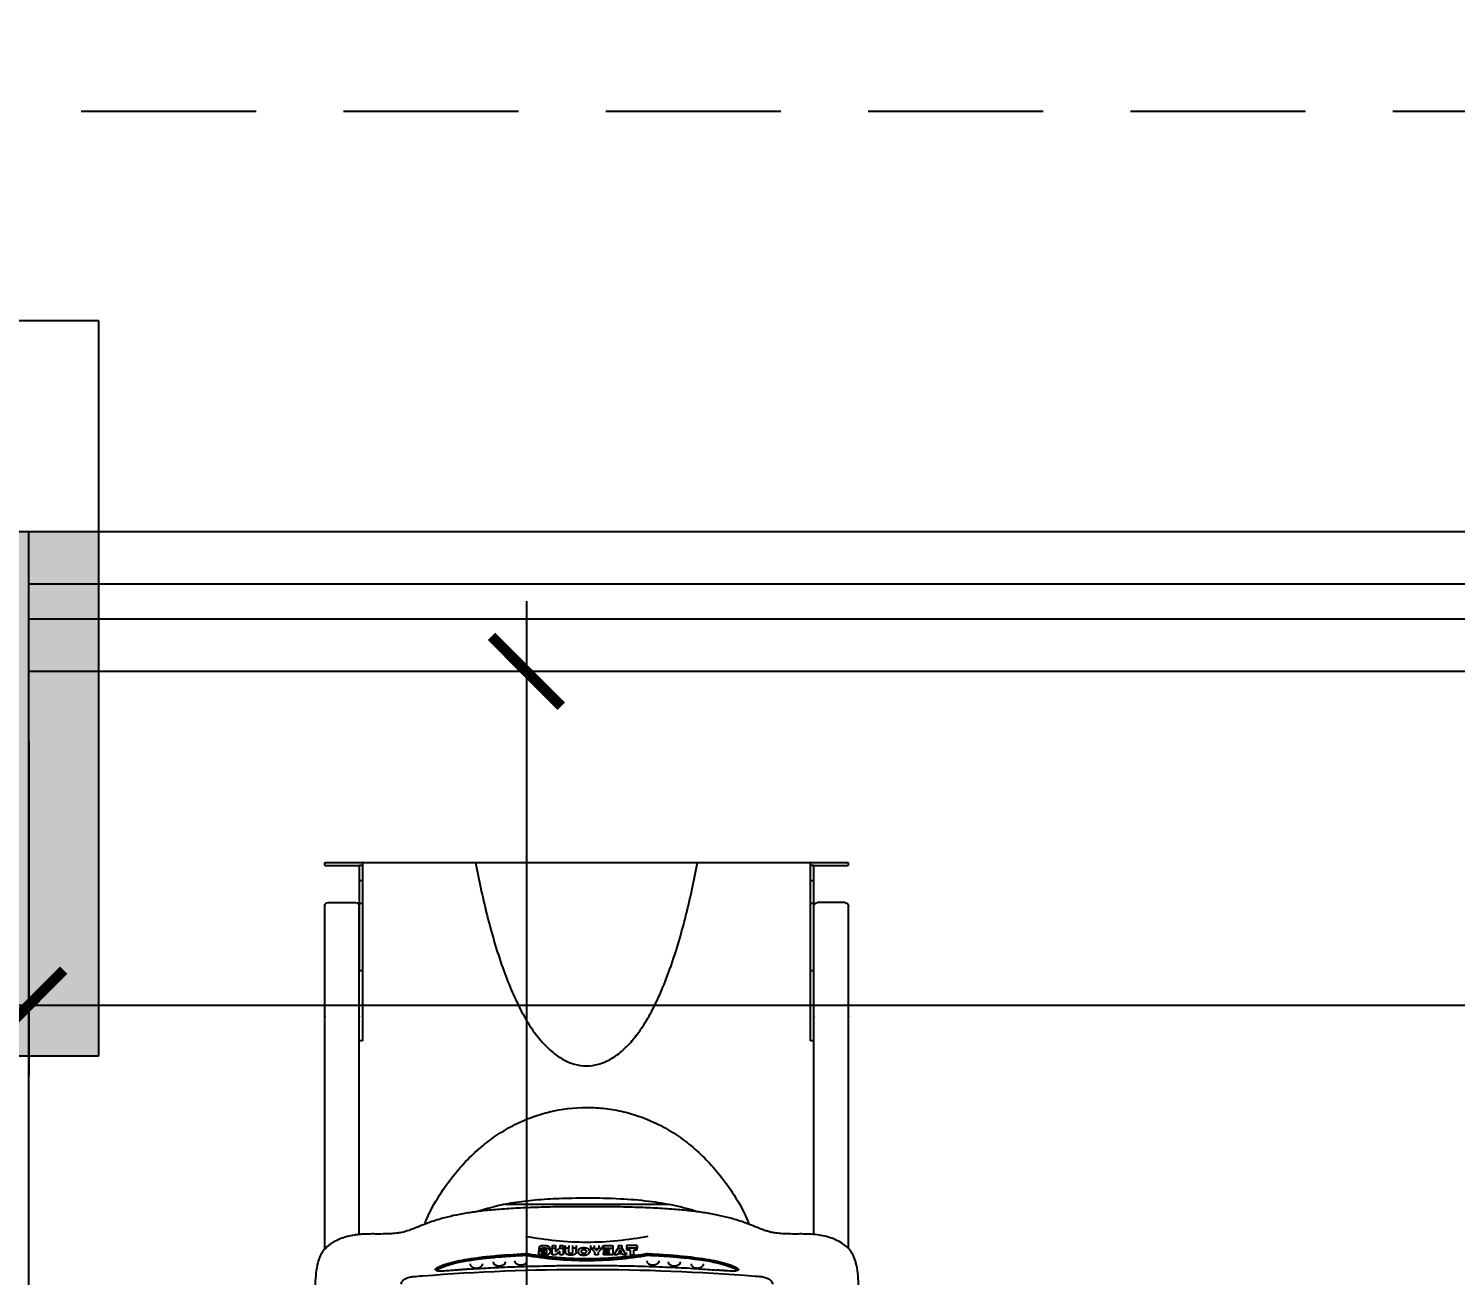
# Model space of a CAD drawing. Extents: x -32840 to 422982, y 280745 to 888746.
# Drawn here: x 78778 to 80817, y 817425 to 819206 of the extents above; entities that cross this region are included whole.
import ezdxf

# ---------------------------------------------------------------- set-up
doc = ezdxf.new("R2010")
doc.units = 0
doc.header["$LTSCALE"] = 1000
doc.header["$PDMODE"] = 3
doc.linetypes.add('CONTINOUS', pattern=[0])
doc.linetypes.add('HIDDEN', pattern=[0.375, 0.25, -0.125])
doc.layers.get('Defpoints').update_dxf_attribs({"linetype": 'HIDDEN'})
for name, color, linetype in [('A-Chejja', 5, 'HIDDEN'), ('a-dim', 3, 'Continuous'), ('A-WALL', 7, 'CONTINOUS'), ('a-win', 1, 'Continuous'), ('S-RCWALL', 10, 'Continuous'), ('S-RCWALL HATCH', 165, 'Continuous')]:
    doc.layers.add(name, color=color, linetype=linetype)
doc.layers.add('A-FUR', color=33, linetype='Continuous', plot=False, transparency=0.5)
doc.styles.add('ROMANS', font='romans.shx', dxfattribs={"width": 0.8})
doc.dimstyles.new('dim-1', dxfattribs={"dimscale": 100, "dimtxt": 2.25, "dimasz": 1, "dimexe": 1, "dimexo": 1, "dimgap": 0.5, "dimtad": 1, "dimdec": 0, "dimzin": 3, "dimdsep": 46, "dimtxsty": 'ROMANS', "dimblk": 'ARCHTICK', "dimcen": 0.0625, "dimdle": 1, "dimclrd": 256, "dimclre": 256, "dimclrt": 6, "dimadec": 0, "dimazin": 0, "dimtfac": 1, "dimtdec": 0, "dimtix": 1, "dimtmove": 1, "dimatfit": 3, "dimfxl": 1, "dimfrac": 2, "dimtolj": 1, "dimtzin": 3, "dimarcsym": 0})

# ---------------------------------------------------------------- blocks, each defined once
blk = doc.blocks.new('_ArchTick')
at = {"color": 0, "linetype": 'ByBlock', "const_width": 0.15}
blk.add_lwpolyline([(-0.5, -0.5), (0.5, 0.5)], dxfattribs=at)
blk = doc.blocks.new('*D1335')
at = {"layer": 'a-dim', "lineweight": -2, "transparency": 16777216}
for p, q in [((78777.9, 818187.9, 0), (78777.9, 817710.8, 0)), ((87577.9, 818187.9, 0), (87577.9, 817710.8, 0)), ((78677.9, 817810.8, 0), (87677.9, 817810.8, 0))]:
    blk.add_line(p, q, dxfattribs=at)
at = {"layer": 'Defpoints', "color": 0, "transparency": 16777216}
for p in [(78777.9, 818287.9, 0), (87577.9, 818287.9, 0), (87577.9, 817810.8, 0)]:
    blk.add_point(p, dxfattribs=at)
at = {"layer": 'a-dim', "lineweight": -2, "transparency": 16777216, "xscale": 100, "yscale": 100, "zscale": 100, "rotation": 180}
blk.add_blockref('_ArchTick', (78777.9, 817810.8, 0), dxfattribs=at)
at = {"layer": 'a-dim', "lineweight": -2, "transparency": 16777216, "xscale": 100, "yscale": 100, "zscale": 100}
blk.add_blockref('_ArchTick', (87577.9, 817810.8, 0), dxfattribs=at)
at = {"layer": 'a-dim', "color": 6, "transparency": 16777216, "insert": (83177.9, 817973.3, 0), "char_height": 225, "attachment_point": 5, "style": 'ROMANS'}
blk.add_mtext('\\A1;8800', dxfattribs=at)
blk = doc.blocks.new('*D1336')
at = {"layer": 'a-dim', "lineweight": -2, "transparency": 16777216}
for p, q in [((79489.3, 818387.9, 0), (79489.3, 812087.9, 0)), ((78877.9, 818287.9, 0), (79589.3, 818287.9, 0)), ((78877.9, 812187.9, 0), (79589.3, 812187.9, 0))]:
    blk.add_line(p, q, dxfattribs=at)
at = {"layer": 'Defpoints', "color": 0, "transparency": 16777216}
for p in [(78777.9, 818287.9, 0), (78777.9, 812187.9, 0), (79489.3, 812187.9, 0)]:
    blk.add_point(p, dxfattribs=at)
at = {"layer": 'a-dim', "lineweight": -2, "transparency": 16777216, "xscale": 100, "yscale": 100, "zscale": 100}
for p, rotation in [((79489.3, 818287.9, 0), 90), ((79489.3, 812187.9, 0), 270)]:
    blk.add_blockref('_ArchTick', p, dxfattribs=dict(at, rotation=rotation))
at = {"layer": 'a-dim', "color": 6, "transparency": 16777216, "insert": (79326.8, 815237.9, 0), "char_height": 225, "attachment_point": 5, "rotation": 90, "style": 'ROMANS'}
blk.add_mtext('\\A1;6100', dxfattribs=at)
blk = doc.blocks.new('REC-GYM-01')
for p, q in [((470.292, -920.657), (470.203, -920.652)), ((486.549, -920.653), (486.444, -920.658)), ((486.984, -920.669), (486.977, -920.666)), ((486.983, -920.673), (486.984, -920.669)), ((463.39, -921.902), (463.39, -941.526)), ((474.866, -921.554), (474.866, -921.639)), ((474.873, -921.639), (474.877, -921.639)), ((475.638, -921.627), (475.638, -921.795)), ((475.638, -921.937), (475.638, -921.795)), ((475.638, -921.795), (475.946, -921.795)), ((475.839, -921.839), (475.647, -921.86)), ((475.647, -922.002), (475.647, -921.86)), ((475.813, -921.713), (475.813, -921.676)), ((475.946, -921.713), (475.813, -921.713)), ((475.946, -921.795), (475.946, -921.713)), ((475.946, -921.937), (475.946, -921.795)), ((476.294, -921.767), (476.294, -921.909)), ((476.402, -921.57), (476.402, -921.965)), ((476.59, -921.57), (476.402, -921.57)), ((476.402, -922.107), (476.402, -921.965)), ((476.402, -921.965), (476.59, -921.965)), ((476.831, -921.787), (476.59, -921.57)), ((476.59, -921.746), (476.832, -921.965)), ((476.59, -921.965), (476.59, -921.746)), ((476.59, -922.107), (476.59, -921.965)), ((476.831, -921.57), (476.831, -921.787)), ((477.018, -921.57), (476.831, -921.57)), ((476.832, -922.107), (476.832, -921.965)), ((476.832, -921.965), (477.018, -921.965)), ((477.018, -921.965), (477.018, -921.57)), ((477.018, -922.107), (477.018, -921.965)), ((477.151, -921.965), (477.151, -921.729)), ((477.151, -922.107), (477.151, -921.965)), ((477.35, -921.965), (477.151, -921.965)), ((477.35, -921.724), (477.35, -921.965)), ((477.35, -922.107), (477.35, -921.965)), ((477.57, -921.965), (477.57, -921.724)), ((477.57, -922.107), (477.57, -921.965)), ((477.769, -921.965), (477.57, -921.965)), ((477.769, -921.729), (477.769, -921.965)), ((477.769, -922.107), (477.769, -921.965)), ((477.876, -921.912), (477.876, -921.77)), ((478.544, -921.909), (478.544, -921.767)), ((478.833, -921.735), (478.583, -921.965)), ((478.583, -922.107), (478.583, -921.965)), ((478.583, -921.965), (478.803, -921.965)), ((478.803, -921.965), (478.933, -921.831)), ((478.803, -922.107), (478.803, -921.965)), ((478.833, -921.57), (478.833, -921.735)), ((479.033, -921.57), (478.833, -921.57)), ((478.933, -921.974), (478.933, -921.831)), ((478.933, -921.831), (479.063, -921.965)), ((479.033, -921.735), (479.033, -921.57)), ((479.284, -921.965), (479.033, -921.735)), ((479.063, -922.107), (479.063, -921.965)), ((479.063, -921.965), (479.284, -921.965)), ((479.284, -922.107), (479.284, -921.965)), ((479.326, -921.57), (479.326, -921.659)), ((479.869, -921.57), (479.326, -921.57)), ((479.326, -921.801), (479.326, -921.659)), ((479.326, -921.659), (479.669, -921.659)), ((479.335, -921.88), (479.335, -921.965)), ((479.669, -921.88), (479.335, -921.88)), ((479.335, -922.107), (479.335, -921.965)), ((479.335, -921.965), (479.869, -921.965)), ((479.36, -921.737), (479.36, -921.818)), ((479.669, -921.737), (479.36, -921.737)), ((479.36, -921.818), (479.669, -921.818)), ((479.669, -921.659), (479.669, -921.737)), ((479.669, -921.818), (479.669, -921.88)), ((479.869, -921.965), (479.869, -921.57)), ((479.869, -922.107), (479.869, -921.965)), ((479.932, -921.712), (479.932, -921.57)), ((479.932, -921.57), (480.174, -921.965)), ((480.14, -921.57), (479.932, -921.57)), ((480.172, -921.635), (480.14, -921.57)), ((480.398, -921.635), (480.172, -921.635)), ((480.174, -922.107), (480.174, -921.965)), ((480.174, -921.965), (480.391, -921.965)), ((480.214, -921.72), (480.285, -921.862)), ((480.355, -921.72), (480.214, -921.72)), ((480.285, -921.862), (480.355, -921.72)), ((480.391, -921.965), (480.633, -921.57)), ((480.391, -922.107), (480.391, -921.965)), ((480.43, -921.57), (480.398, -921.635)), ((480.633, -921.57), (480.43, -921.57)), ((480.633, -921.712), (480.633, -921.57)), ((480.658, -921.867), (480.861, -921.867)), ((480.658, -921.965), (480.658, -921.867)), ((480.658, -922.107), (480.658, -921.965)), ((481.264, -921.965), (480.658, -921.965)), ((480.861, -921.57), (481.061, -921.57)), ((480.861, -921.867), (480.861, -921.57)), ((481.061, -921.57), (481.061, -921.867)), ((481.061, -921.867), (481.264, -921.867)), ((481.264, -921.867), (481.264, -921.965)), ((481.264, -922.107), (481.264, -921.965)), ((481.885, -921.639), (481.89, -921.639)), ((481.897, -921.639), (481.897, -921.554)), ((493.335, -921.943), (493.335, -941.526)), ((465.359, -922.741), (465.359, -941.526)), ((476.402, -922.107), (476.59, -922.107)), ((476.832, -922.107), (477.018, -922.107)), ((479.335, -922.107), (479.869, -922.107)), ((480.174, -922.107), (480.391, -922.107)), ((481.264, -922.107), (480.658, -922.107)), ((491.367, -922.745), (491.367, -941.526)), ((469.158, -923.456), (469.162, -923.467)), ((469.162, -923.466), (469.162, -923.466)), ((487.599, -923.467), (487.603, -923.457)), ((487.599, -923.467), (487.599, -923.466)), ((472.083, -924.053), (472.038, -924.038)), ((483.061, -924.456), (473.668, -924.456)), ((478.381, -924.815), (478.365, -924.815)), ((470.774, -926.128), (470.776, -926.131)), ((485.986, -926.131), (485.987, -926.128)), ((478.365, -930.005), (478.381, -930.005)), ((465.561, -933.811), (465.359, -933.815)), ((465.561, -944.008), (465.561, -933.811)), ((491.367, -933.815), (491.168, -933.811)), ((491.168, -933.811), (491.168, -944.008)), ((465.359, -937.836), (465.561, -937.836)), ((465.372, -943.83), (465.372, -937.836)), ((473.573, -937.979), (473.575, -937.975)), ((483.154, -937.975), (483.156, -937.979)), ((491.168, -937.836), (491.367, -937.836)), ((491.357, -937.836), (491.357, -943.83)), ((463.587, -941.723), (465.162, -941.723)), ((465.372, -941.688), (465.561, -941.688)), ((491.168, -941.687), (491.357, -941.687)), ((493.138, -941.723), (491.564, -941.723)), ((465.561, -942.964), (465.372, -942.964)), ((491.357, -942.963), (491.168, -942.963)), ((463.404, -943.83), (465.372, -943.83)), ((463.404, -943.83), (463.404, -944.008)), ((463.404, -944.008), (465.561, -944.008)), ((465.561, -943.83), (465.372, -943.83)), ((465.585, -944.008), (465.561, -944.008)), ((465.561, -944.008), (465.585, -944.008)), ((465.561, -944.008), (472.021, -944.008)), ((465.562, -944.008), (465.652, -944.008)), ((472.021, -944.008), (473.587, -944.008)), ((473.587, -944.008), (480.541, -944.008)), ((480.541, -944.008), (484.708, -944.008)), ((484.708, -944.008), (491.168, -944.008)), ((491.077, -944.008), (491.167, -944.008)), ((491.168, -944.008), (491.144, -944.008)), ((491.144, -944.008), (491.168, -944.008)), ((491.357, -943.83), (491.168, -943.83)), ((491.168, -944.008), (493.325, -944.008)), ((491.357, -943.83), (493.325, -943.83)), ((493.325, -944.008), (493.325, -943.83))]:
    blk.add_line(p, q)
for centre, radius, start, end in [((469.893, -920.603), 0.133, 216.70358, 225.21105), ((470.008, -920.486), 0.298, 225.34302, 230.49245), ((469.877, -920.936), 0.284, 92.75234, 102.67428), ((470.167, -920.294), 0.547, 230.45467, 235.1017), ((470.363, -920.012), 0.891, 235.11613, 241.45884), ((469.973, -921.903), 1.256, 91.54443, 95.03849), ((470.588, -919.6), 1.359, 241.42951, 245.78703), ((470.002, -923.193), 2.547, 88.83837, 91.41453), ((471.05, -918.565), 2.493, 245.86504, 249.57918), ((469.931, -926.441), 5.795, 87.30929, 88.78513), ((471.794, -916.548), 4.643, 249.65972, 251.91146), ((469.87, -928.925), 8.279, 85.69042, 87.07957), ((472.415, -914.634), 6.655, 251.94256, 253.86348), ((467.941, -957.083), 36.503, 85.30835, 85.9926), ((472.397, -914.727), 6.561, 253.792, 256.16518), ((472.763, -913.243), 8.089, 256.16083, 258.58106), ((473.554, -909.27), 12.14, 258.63305, 260.73306), ((474.187, -888.694), 32.167, 265.52317, 266.34002), ((475.63, -867.976), 52.935, 266.21259, 267.50716), ((477.45, -827.528), 93.423, 267.47113, 267.92954), ((479.704, -764.13), 156.861, 267.94335, 268.21649), ((479.186, -779.482), 141.501, 268.2328, 268.92732), ((478.145, -832.38), 88.592, 268.95958, 269.57776), ((477.945, -861.066), 59.906, 269.56733, 270.43028), ((478.842, -867.73), 53.242, 269.51887, 270.46754), ((478.482, -823.609), 97.365, 270.46754, 271.02506), ((477.782, -787.523), 133.458, 271.0481, 271.78544), ((476.889, -758.995), 161.999, 271.78689, 272.06665), ((479.346, -828.377), 92.574, 272.09528, 272.53252), ((480.923, -864.253), 56.663, 272.54217, 273.90931), ((480.722, -861.961), 58.963, 273.95309, 274.94458), ((483.611, -911.409), 9.964, 279.77182, 282.28469), ((484.239, -914.254), 7.051, 282.21458, 284.99402), ((484.065, -913.667), 7.662, 285.11445, 287.13019), ((487.076, -931.958), 11.317, 93.20045, 94.21702), ((484.711, -915.777), 5.455, 287.17396, 289.44197), ((485.517, -918.067), 3.028, 289.48079, 292.61103), ((486.785, -925.117), 4.47, 91.08535, 93.02787), ((485.854, -918.921), 2.111, 293.07698, 296.6087), ((486.76, -923.328), 2.681, 88.76671, 91.28132), ((486.455, -920.106), 0.782, 296.15731, 308.04283), ((486.79, -921.915), 1.268, 85.1769, 88.71549), ((486.847, -921.223), 0.573, 79.7729, 85.1151), ((486.705, -920.428), 0.374, 308.24286, 312.98246), ((486.914, -920.852), 0.197, 71.12841, 79.61227), ((486.834, -920.57), 0.182, 313.82213, 321.08376), ((486.937, -920.654), 0.0494, 321.08376, 337.20507), ((474.164, -905.521), 15.939, 260.73937, 261.65421), ((474.558, -902.847), 18.642, 261.6506, 262.56557), ((475.082, -898.803), 22.719, 262.57262, 263.32567), ((475.311, -896.946), 24.59, 263.29852, 264.25138), ((475.85, -891.701), 29.863, 264.23162, 265.9642), ((476.692, -879.767), 41.827, 265.9642, 267.49816), ((474.874, -921.586), 0.062, 267.27018, 279.36644), ((474.874, -921.586), 0.062, 267.27018, 279.36644), ((475.969, -922.387), 0.829, 102.14152, 113.50572), ((475.783, -921.8), 0.148, 203.61774, 235.86859), ((475.783, -921.943), 0.148, 203.61774, 235.86859), ((475.847, -921.694), 0.272, 237.21666, 257.38581), ((475.926, -922.189), 0.627, 87.32223, 102.14152), ((475.955, -922.035), 0.386, 100.84742, 111.59404), ((475.906, -921.801), 0.0767, 209.49231, 249.73539), ((475.946, -921.692), 0.193, 249.73539, 271.64536), ((475.946, -921.995), 0.346, 90, 100.62499), ((476.123, -921.766), 0.171, 318.24454, 359.45151), ((476.124, -921.908), 0.171, 318.18486, 359.51119), ((476.124, -921.768), 0.17, 0.15868, 39.99702), ((476.13, -921.908), 0.165, 359.51119, 25.01886), ((477.274, -921.727), 0.122, 148.70464, 181.14416), ((477.319, -921.762), 0.18, 121.74001, 146.76018), ((477.352, -921.806), 0.235, 101.71566, 122.86945), ((477.442, -922.281), 0.718, 89.81318, 101.00335), ((477.408, -921.724), 0.0586, 120.10497, 180), ((477.358, -925.045), 3.483, 86.90208, 88.59105), ((477.508, -921.726), 0.062, 2.01856, 58.13863), ((477.535, -921.914), 0.347, 72.41103, 88.03662), ((477.523, -921.903), 0.341, 57.08384, 69.94808), ((477.642, -921.721), 0.123, 28.33785, 57.65132), ((477.639, -921.729), 0.13, 0, 30.91463), ((478.324, -921.82), 0.243, 43.83903, 75.8075), ((478.384, -921.762), 0.159, 358.27868, 43.83903), ((481.889, -921.586), 0.0621, 260.63363, 272.72836), ((481.889, -921.586), 0.0621, 260.63363, 272.72836), ((480.202, -882.067), 39.523, 272.45761, 274.20567), ((480.85, -891.008), 30.558, 274.22272, 275.99604), ((481.603, -898.25), 23.277, 276.016, 277.7792), ((482.614, -905.675), 15.784, 277.79263, 279.80581), ((475.847, -921.836), 0.272, 237.21666, 257.38581), ((474.384, -921.4), 5.616, 200.03013, 201.47849), ((482.08, -921.288), 5.933, 338.55705, 339.92534), ((475.509, -913.725), 10.881, 251.64625, 257.04624), ((463.587, -941.526), 0.197, 180, 270), ((465.162, -941.526), 0.197, 270, 0), ((465.162, -941.526), 0.197, 270, 360), ((491.564, -941.526), 0.197, 180, 270), ((491.564, -941.526), 0.197, 180, 270), ((493.138, -941.526), 0.197, 270, 0), ((493.138, -941.526), 0.197, 270, 360)]:
    blk.add_arc(centre, radius, start, end)
for points, degree, knots in [([(462.994, -921.122), (462.9, -920.76), (462.864, -920.312), (462.83, -919.56), (462.83, -919.159), (462.83, -918.771)], 3, [413.637129, 413.637129, 413.637129, 413.637129, 461.283575, 461.283575, 512.015391, 512.015391, 512.015391, 512.015391]), ([(493.933, -918.771), (493.933, -919.159), (493.932, -919.56), (493.899, -920.312), (493.863, -920.76), (493.769, -921.122)], 3, [-539.568954, -539.568954, -539.568954, -539.568954, -488.837137, -488.837137, -441.190692, -441.190692, -441.190692, -441.190692]), ([(467.769, -919.908), (467.769, -919.942), (467.787, -920.016), (467.86, -920.115), (467.97, -920.2), (468.142, -920.284), (468.306, -920.323), (468.42, -920.336), (468.623, -920.352), (471.939, -920.618), (478.465, -920.875), (484.918, -920.613), (488.213, -920.346), (488.324, -920.337), (488.363, -920.334), (488.494, -920.316), (488.663, -920.268), (488.822, -920.18), (488.917, -920.099), (488.979, -920.007), (488.994, -919.939), (488.994, -919.907)], 3, [0, 0, 0, 0, 2.644166, 5.676018, 9.207643, 13.231253, 20.160922, 21.926016, 21.966555, 35.672212, 275.465034, 519.218534, 527.381846, 527.407171, 527.671798, 530.413434, 537.446075, 541.003766, 544.169632, 546.905995, 549.344865, 549.344865, 549.344865, 549.344865]), ([(463.913, -922.312), (463.853, -922.279), (463.74, -922.209), (463.535, -922.057), (463.316, -921.835), (463.116, -921.505), (463.03, -921.256), (462.994, -921.122)], 3, [374.24838, 374.24838, 374.24838, 374.24838, 379.460006, 384.426734, 393.67133, 403.043011, 413.637129, 413.637129, 413.637129, 413.637129]), ([(469.701, -920.723), (469.701, -920.727), (469.705, -920.736), (469.72, -920.758), (469.775, -920.806), (469.879, -920.872), (470.042, -920.948), (470.253, -921.025), (470.504, -921.104), (470.892, -921.209), (471.431, -921.318), (472.162, -921.426), (473.318, -921.554), (474.238, -921.611), (474.873, -921.639)], 3, [0, 0, 0, 0, 0.306636, 0.759356, 2.030231, 5.830559, 10.157309, 15.694394, 22.900084, 30.225124, 46.318095, 64.744635, 86.573599, 134.948256, 134.948256, 134.948256, 134.948256]), ([(469.814, -920.658), (469.797, -920.662), (469.786, -920.666), (469.779, -920.669)], 1, [218.1819166, 218.1819166, 218.6319923, 218.9321561, 219.110462, 219.110462]), ([(469.779, -920.669), (469.78, -920.672), (469.782, -920.677), (469.786, -920.683)], 1, [0, 0, 0.0955782, 0.2136092, 0.3977135, 0.3977135]), ([(471.676, -920.762), (471.418, -920.742), (470.927, -920.703)], 1, [170.769467, 170.769467, 177.346557, 189.855853, 189.855853]), ([(471.708, -921.056), (471.708, -921.04), (471.713, -921.009), (471.742, -920.947), (471.813, -920.883), (471.929, -920.835), (472.016, -920.824), (472.062, -920.824)], 3, [0, 0, 0, 0, 1.172207, 2.390378, 5.143228, 8.340878, 11.82307, 11.82307, 11.82307, 11.82307]), ([(472.062, -920.824), (472.085, -920.824), (472.131, -920.827), (472.217, -920.844), (472.311, -920.883), (472.394, -920.958), (472.417, -921.024), (472.416, -921.056)], 3, [0, 0, 0, 0, 1.767588, 3.481029, 6.679872, 9.433017, 11.823068, 11.823068, 11.823068, 11.823068]), ([(473.024, -921.182), (473.024, -921.167), (473.029, -921.136), (473.058, -921.074), (473.129, -921.009), (473.245, -920.962), (473.333, -920.951), (473.379, -920.951)], 3, [0, 0, 0, 0, 1.172207, 2.390378, 5.143228, 8.340878, 11.82307, 11.82307, 11.82307, 11.82307]), ([(473.379, -920.951), (473.402, -920.951), (473.448, -920.954), (473.534, -920.971), (473.628, -921.009), (473.711, -921.084), (473.733, -921.151), (473.733, -921.182)], 3, [0, 0, 0, 0, 1.767588, 3.481029, 6.679872, 9.433017, 11.823068, 11.823068, 11.823068, 11.823068]), ([(474.248, -921.236), (474.248, -921.221), (474.253, -921.19), (474.282, -921.128), (474.353, -921.063), (474.469, -921.016), (474.556, -921.005), (474.602, -921.005)], 3, [0, 0, 0, 0, 1.172207, 2.390378, 5.143228, 8.340878, 11.82307, 11.82307, 11.82307, 11.82307]), ([(474.602, -921.005), (474.625, -921.005), (474.671, -921.008), (474.757, -921.025), (474.851, -921.063), (474.934, -921.139), (474.957, -921.205), (474.956, -921.236)], 3, [0, 0, 0, 0, 1.767588, 3.481029, 6.679872, 9.433017, 11.823068, 11.823068, 11.823068, 11.823068]), ([(481.806, -921.236), (481.806, -921.221), (481.811, -921.19), (481.84, -921.128), (481.912, -921.063), (482.027, -921.016), (482.115, -921.005), (482.161, -921.005)], 3, [0, 0, 0, 0, 1.172207, 2.390378, 5.143228, 8.340878, 11.82307, 11.82307, 11.82307, 11.82307]), ([(481.89, -921.639), (482.218, -921.625), (482.852, -921.591), (483.771, -921.518), (484.601, -921.426), (485.332, -921.318), (485.871, -921.209), (486.259, -921.104), (486.51, -921.025), (486.721, -920.948), (486.884, -920.872), (486.988, -920.806), (487.043, -920.758), (487.058, -920.736), (487.062, -920.727), (487.063, -920.723)], 3, [0, 0, 0, 0, 25.029087, 48.37022, 70.200826, 88.628821, 104.722529, 112.048683, 119.254432, 124.791846, 129.118771, 132.919807, 134.190803, 134.643991, 134.95122, 134.95122, 134.95122, 134.95122]), ([(482.161, -921.005), (482.184, -921.005), (482.23, -921.008), (482.316, -921.025), (482.41, -921.063), (482.493, -921.139), (482.515, -921.205), (482.515, -921.236)], 3, [0, 0, 0, 0, 1.767588, 3.481029, 6.679872, 9.433017, 11.823068, 11.823068, 11.823068, 11.823068]), ([(483.03, -921.182), (483.03, -921.167), (483.035, -921.136), (483.064, -921.074), (483.135, -921.009), (483.251, -920.962), (483.339, -920.951), (483.384, -920.951)], 3, [0, 0, 0, 0, 1.172207, 2.390378, 5.143228, 8.340878, 11.82307, 11.82307, 11.82307, 11.82307]), ([(483.384, -920.951), (483.407, -920.951), (483.453, -920.954), (483.539, -920.971), (483.633, -921.009), (483.716, -921.084), (483.739, -921.151), (483.739, -921.182)], 3, [0, 0, 0, 0, 1.767588, 3.481029, 6.679872, 9.433017, 11.823068, 11.823068, 11.823068, 11.823068]), ([(484.346, -921.056), (484.346, -921.04), (484.351, -921.009), (484.38, -920.947), (484.452, -920.883), (484.567, -920.835), (484.655, -920.824), (484.701, -920.824)], 3, [0, 0, 0, 0, 1.172207, 2.390378, 5.143228, 8.340878, 11.82307, 11.82307, 11.82307, 11.82307]), ([(484.701, -920.824), (484.724, -920.824), (484.77, -920.827), (484.856, -920.844), (484.95, -920.883), (485.033, -920.958), (485.055, -921.024), (485.055, -921.056)], 3, [0, 0, 0, 0, 1.767588, 3.481029, 6.679872, 9.433017, 11.823068, 11.823068, 11.823068, 11.823068]), ([(486.244, -920.671), (486.041, -920.686), (485.804, -920.705)], 1, [18.874905, 18.874905, 24.034386, 30.075888, 30.075888]), ([(493.769, -921.122), (493.751, -921.188), (493.711, -921.322), (493.611, -921.564), (493.447, -921.835), (493.18, -922.106), (492.966, -922.246), (492.85, -922.312)], 3, [-441.190692, -441.190692, -441.190692, -441.190692, -435.946338, -430.596574, -421.224893, -411.980296, -401.801943, -401.801943, -401.801943, -401.801943]), ([(474.877, -921.639), (475.167, -921.591), (475.754, -921.505), (476.923, -921.382), (478.386, -921.317), (480.14, -921.395), (481.303, -921.543), (481.885, -921.639)], 3, [0, 0, 0, 0, 22.338482, 45.221333, 89.544194, 133.86712, 178.840126, 178.840126, 178.840126, 178.840126]), ([(481.879, -921.647), (481.374, -921.563), (480.219, -921.41), (478.381, -921.317), (476.544, -921.41), (475.389, -921.563), (474.884, -921.647)], 3, [10.114747, 10.114747, 10.114747, 10.114747, 50.018186, 100.075001, 150.131815, 190.035254, 190.035254, 190.035254, 190.035254]), ([(465.553, -922.756), (465.474, -922.752), (465.32, -922.739), (465.024, -922.701), (464.671, -922.629), (464.275, -922.497), (464.028, -922.378), (463.913, -922.312)], 3, [330.695419, 330.695419, 330.695419, 330.695419, 336.758697, 342.485854, 353.42255, 364.152502, 374.24838, 374.24838, 374.24838, 374.24838]), ([(467.784, -922.857), (467.735, -922.847), (467.631, -922.828), (467.401, -922.798), (467.099, -922.776), (466.569, -922.764), (466.055, -922.774), (465.663, -922.763), (465.553, -922.756)], 3, [273.889608, 273.889608, 273.889608, 273.889608, 277.720681, 281.945133, 291.532504, 300.818274, 322.356781, 330.695419, 330.695419, 330.695419, 330.695419]), ([(491.21, -922.756), (491.156, -922.759), (491.047, -922.764), (490.655, -922.773), (490.194, -922.764), (489.664, -922.776), (489.311, -922.801), (489.082, -922.836), (488.979, -922.857)], 3, [-358.248981, -358.248981, -358.248981, -358.248981, -354.193496, -349.910343, -328.371837, -319.086067, -309.498696, -301.443171, -301.443171, -301.443171, -301.443171]), ([(492.85, -922.312), (492.793, -922.345), (492.676, -922.406), (492.426, -922.518), (492.092, -922.629), (491.661, -922.717), (491.364, -922.747), (491.21, -922.756)], 3, [-401.801943, -401.801943, -401.801943, -401.801943, -396.836586, -391.706065, -380.976113, -370.039417, -358.248981, -358.248981, -358.248981, -358.248981]), ([(470.245, -923.695), (470.106, -923.657), (469.831, -923.579), (469.459, -923.455), (469.004, -923.287), (468.606, -923.12), (468.161, -922.953), (467.932, -922.887), (467.784, -922.857)], 3, [207.801214, 207.801214, 207.801214, 207.801214, 218.755125, 229.566174, 237.676939, 255.743163, 262.442806, 273.889608, 273.889608, 273.889608, 273.889608]), ([(469.162, -923.467), (469.34, -923.917), (469.583, -924.38), (470.124, -925.265), (470.435, -925.708), (470.774, -926.128)], 3, [3.891606, 3.891606, 3.891606, 3.891606, 47.545415, 47.545415, 91.475678, 91.475678, 91.475678, 91.475678]), ([(485.987, -926.128), (486.326, -925.708), (486.638, -925.265), (487.179, -924.38), (487.421, -923.917), (487.599, -923.467)], 3, [224.513151, 224.513151, 224.513151, 224.513151, 268.44217, 268.44217, 312.094646, 312.094646, 312.094646, 312.094646]), ([(488.979, -922.857), (488.942, -922.865), (488.871, -922.881), (488.726, -922.919), (488.533, -922.979), (488.157, -923.121), (487.759, -923.287), (487.169, -923.505), (486.794, -923.621), (486.518, -923.695)], 3, [-301.443171, -301.443171, -301.443171, -301.443171, -298.633764, -295.85812, -289.996369, -283.296726, -265.230502, -257.119737, -235.354777, -235.354777, -235.354777, -235.354777]), ([(472.038, -924.038), (471.914, -924.022), (471.539, -923.969), (470.939, -923.864), (470.468, -923.754), (470.245, -923.695)], 3, [161.396009, 161.396009, 161.396009, 161.396009, 170.954955, 190.197404, 207.801214, 207.801214, 207.801214, 207.801214]), ([(478.381, -924.33), (477.901, -924.33), (476.983, -924.325), (475.671, -924.297), (474.488, -924.25), (473.437, -924.184), (472.634, -924.111), (472.183, -924.057), (472.038, -924.038)], 3, [0, 0, 0, 0, 36.619193, 69.956216, 99.997836, 126.787627, 150.232918, 161.395401, 161.395401, 161.395401, 161.395401]), ([(478.365, -924.815), (478.092, -924.815), (477.57, -924.81), (476.593, -924.783), (475.468, -924.714), (474.222, -924.566), (473.437, -924.415), (473.07, -924.329)], 3, [162.012158, 162.012158, 162.012158, 162.012158, 182.755372, 201.800538, 236.487831, 268.621738, 297.351757, 297.351757, 297.351757, 297.351757]), ([(486.518, -923.695), (486.295, -923.754), (485.824, -923.864), (485.079, -923.994), (484.254, -924.099), (483.326, -924.184), (482.275, -924.25), (481.092, -924.297), (479.78, -924.325), (478.862, -924.33), (478.381, -924.33)], 3, [-235.354777, -235.354777, -235.354777, -235.354777, -217.750967, -198.508518, -177.78648, -154.341189, -127.551398, -97.509779, -64.172755, -27.553563, -27.553563, -27.553563, -27.553563]), ([(484.669, -924.045), (484.466, -924.113), (484.038, -924.24), (483.128, -924.458), (481.876, -924.658), (480.206, -924.792), (479.021, -924.814), (478.381, -924.815)], 3, [0.000661, 0.000661, 0.000661, 0.000661, 16.353264, 33.982157, 71.327011, 112.819393, 161.605421, 161.605421, 161.605421, 161.605421]), ([(470.776, -926.131), (471.021, -926.436), (471.544, -927.028), (472.393, -927.813), (473.304, -928.488), (474.261, -929.044), (475.251, -929.471), (476.61, -929.879), (477.655, -930.004), (478.365, -930.005)], 3, [91.550137, 91.550137, 91.550137, 91.550137, 121.378813, 151.690489, 179.529132, 207.642559, 235.920932, 261.488128, 315.578703, 315.578703, 315.578703, 315.578703]), ([(478.381, -930.005), (478.736, -930.005), (479.447, -929.963), (480.48, -929.78), (481.501, -929.475), (482.492, -929.048), (483.452, -928.492), (484.365, -927.816), (485.215, -927.029), (485.74, -926.436), (485.986, -926.131)], 3, [0, 0, 0, 0, 27.108102, 54.188856, 79.80285, 108.133218, 136.298477, 164.188317, 194.555744, 224.438694, 224.438694, 224.438694, 224.438694]), ([(473.575, -937.975), (473.724, -937.554), (474.033, -936.75), (474.556, -935.621), (475.117, -934.646), (475.713, -933.834), (476.332, -933.201), (476.985, -932.735), (477.664, -932.448), (478.135, -932.383), (478.365, -932.383)], 3, [159.436568, 159.436568, 159.436568, 159.436568, 193.468678, 225.007424, 254.203791, 279.053756, 301.625499, 321.476104, 339.878991, 357.376329, 357.376329, 357.376329, 357.376329]), ([(478.365, -932.383), (478.594, -932.382), (479.065, -932.448), (479.744, -932.735), (480.397, -933.201), (481.016, -933.834), (481.612, -934.646), (482.173, -935.621), (482.696, -936.75), (483.005, -937.554), (483.154, -937.975)], 3, [357.376329, 357.376329, 357.376329, 357.376329, 374.873668, 393.276555, 413.12716, 435.698903, 460.548868, 489.745235, 521.28398, 555.316091, 555.316091, 555.316091, 555.316091]), ([(472.021, -944.008), (472.208, -942.999), (472.426, -941.98), (472.932, -939.973), (473.226, -938.958), (473.573, -937.979)], 3, [0, 0, 0, 0, 79.807654, 79.807654, 159.33355, 159.33355, 159.33355, 159.33355]), ([(483.156, -937.979), (483.503, -938.958), (483.797, -939.973), (484.303, -941.98), (484.521, -942.999), (484.708, -944.008)], 3, [555.419109, 555.419109, 555.419109, 555.419109, 634.945005, 634.945005, 714.752659, 714.752659, 714.752659, 714.752659])]:
    blk.add_open_spline(points, degree=degree, knots=knots)
for points, degree in [([(474.866, -921.554), (476.01, -921.364), (477.193, -921.256), (478.381, -921.256)], 3), ([(474.871, -921.648), (474.872, -921.636), (474.873, -921.637), (474.874, -921.651)], 3), ([(474.871, -921.648), (474.872, -921.636), (474.873, -921.637), (474.874, -921.651)], 3), ([(475.788, -921.96), (475.84, -921.971), (475.947, -921.971)], 2), ([(475.946, -921.65), (476.016, -921.65), (476.056, -921.677)], 2), ([(475.947, -921.971), (476.058, -921.972), (476.123, -921.952)], 2), ([(476.056, -921.857), (476.017, -921.883), (475.952, -921.885)], 2), ([(476.143, -921.587), (476.07, -921.565), (475.956, -921.563)], 2), ([(476.056, -921.677), (476.095, -921.705), (476.095, -921.769)], 2), ([(476.095, -921.769), (476.095, -921.829), (476.056, -921.857)], 2), ([(476.123, -921.952), (476.207, -921.927), (476.251, -921.88)], 2), ([(476.255, -921.658), (476.215, -921.611), (476.143, -921.587)], 2), ([(477.46, -921.655), (477.409, -921.657), (477.379, -921.673)], 2), ([(477.541, -921.673), (477.512, -921.655), (477.46, -921.655)], 2), ([(477.876, -921.77), (477.876, -921.701), (477.914, -921.657)], 2), ([(477.963, -921.918), (477.876, -921.866), (477.876, -921.77)], 2), ([(477.914, -921.657), (477.952, -921.612), (478.024, -921.588)], 2), ([(478.211, -921.971), (478.05, -921.971), (477.963, -921.918)], 2), ([(478.024, -921.588), (478.096, -921.563), (478.203, -921.563)], 2), ([(478.11, -921.68), (478.075, -921.706), (478.075, -921.772)], 2), ([(478.075, -921.772), (478.075, -921.828), (478.112, -921.853)], 2), ([(478.21, -921.654), (478.146, -921.654), (478.11, -921.68)], 2), ([(478.112, -921.853), (478.149, -921.879), (478.211, -921.879)], 2), ([(478.203, -921.563), (478.312, -921.565), (478.384, -921.584)], 2), ([(478.308, -921.681), (478.272, -921.654), (478.21, -921.654)], 2), ([(478.211, -921.879), (478.272, -921.879), (478.308, -921.853)], 2), ([(478.456, -921.918), (478.368, -921.971), (478.211, -921.971)], 2), ([(478.345, -921.766), (478.345, -921.707), (478.308, -921.681)], 2), ([(478.308, -921.853), (478.345, -921.827), (478.345, -921.766)], 2), ([(478.381, -921.256), (479.57, -921.256), (480.753, -921.364), (481.897, -921.554)], 3), ([(478.544, -921.767), (478.544, -921.864), (478.456, -921.918)], 2), ([(481.889, -921.651), (481.889, -921.637), (481.891, -921.636), (481.892, -921.648)], 3), ([(481.889, -921.651), (481.889, -921.637), (481.891, -921.636), (481.892, -921.648)], 3), ([(474.874, -922.654), (476.021, -922.432), (477.201, -922.307), (478.381, -922.307)], 3), ([(475.788, -922.102), (475.84, -922.114), (475.947, -922.114)], 2), ([(475.947, -922.114), (476.058, -922.114), (476.123, -922.094)], 2), ([(476.123, -922.094), (476.207, -922.069), (476.251, -922.022)], 2), ([(478.381, -922.307), (479.561, -922.307), (480.741, -922.432), (481.889, -922.654)], 3), ([(463.39, -935.227), (463.39, -935.227), (463.39, -935.214), (463.39, -935.191)], 3), ([(465.359, -935.227), (465.359, -935.227), (465.359, -935.214), (465.359, -935.191)], 3), ([(491.367, -935.227), (491.367, -935.227), (491.367, -935.214), (491.367, -935.191)], 3), ([(493.335, -935.227), (493.335, -935.227), (493.335, -935.214), (493.335, -935.191)], 3)]:
    blk.add_open_spline(points, degree=degree)
blk = doc.blocks.new('NEWGR')
at = {"layer": 'S-RCWALL HATCH'}
blk.add_hatch(color=253, dxfattribs=at).paths.add_polyline_path([(216567.9, 401881.2), (216267.9, 401881.2), (216267.9, 402631.2), (216567.9, 402631.2)])
at = {"layer": 'S-RCWALL'}
blk.add_lwpolyline([(216567.9, 401881.2), (216267.9, 401881.2), (216267.9, 402631.2), (216567.9, 402631.2)], close=True, dxfattribs=at)

msp = doc.modelspace()

# ---------------------------------------------------------------- linework, layer by layer
for p, q in [((78877.9, 818788.7, 0), (78577.9, 818788.7, 0)), ((78877.9, 818487.9, 0), (78877.9, 818788.7, 0)), ((78577.9, 818487.9, 0), (78877.9, 818487.9, 0))]:
    msp.add_line(p, q)
at = {"layer": 'A-Chejja', "elevation": 0}
msp.add_lwpolyline([(97477.9, 817187.9), (97477.9, 819087.9), (78052.9, 819087.9), (78052.9, 818487.9)], dxfattribs=at)
at = {"layer": 'A-WALL'}
for p in [(78577.9, 818487.9, 0), (78777.9, 812187.9, 0)]:
    msp.add_line(p, (78777.9, 818487.9, 0), dxfattribs=at)
at = {"layer": 'A-WALL', "elevation": 0, "flags": 128}
msp.add_lwpolyline([(78577.9, 818487.9), (87777.9, 818487.9), (87777.9, 817187.9), (103277.9, 817187.9), (103277.9, 825287.9), (107877.9, 825287.9)], dxfattribs=at)
at = {"layer": 'a-win'}
for p, q in [((78777.9, 818487.9, 0), (85477.9, 818487.9, 0)), ((78777.9, 818412.9, 0), (85477.9, 818412.9, 0)), ((78777.9, 818362.9, 0), (85477.9, 818362.9, 0)), ((78777.9, 818287.9, 0), (85477.9, 818287.9, 0))]:
    msp.add_line(p, q, dxfattribs=at)

# ---------------------------------------------------------------- block references
at = {"layer": 'A-FUR', "ltscale": 50, "xscale": -25, "yscale": 25, "zscale": 25, "rotation": 180}
msp.add_blockref('REC-GYM-01', (67616.2, 794414.6, 0), dxfattribs=at)
at = {"layer": 'S-RCWALL'}
msp.add_blockref('NEWGR', (-137690.3, 415856.7, 0), dxfattribs=at)

# ---------------------------------------------------------------- dimensions: what is measured, and where the dimension line sits
at = {"layer": 'a-dim'}
dim = msp.add_linear_dim(base=(79489.3, 812187.9, 0), p1=(78777.9, 818287.9, 0), p2=(78777.9, 812187.9, 0), angle=90, dimstyle='dim-1', dxfattribs=at)
dim.commit()
dim.dimension.update_dxf_attribs({"geometry": '*D1336', "text_midpoint": (79326.8, 815237.9, 0)})
dim = msp.add_linear_dim(base=(87577.9, 817810.8, 0), p1=(78777.9, 818287.9, 0), p2=(87577.9, 818287.9, 0), dimstyle='dim-1', dxfattribs=at)
dim.commit()
dim.dimension.update_dxf_attribs({"geometry": '*D1335', "text_midpoint": (83177.9, 817973.3, 0)})

doc.saveas('drawing.dxf')
